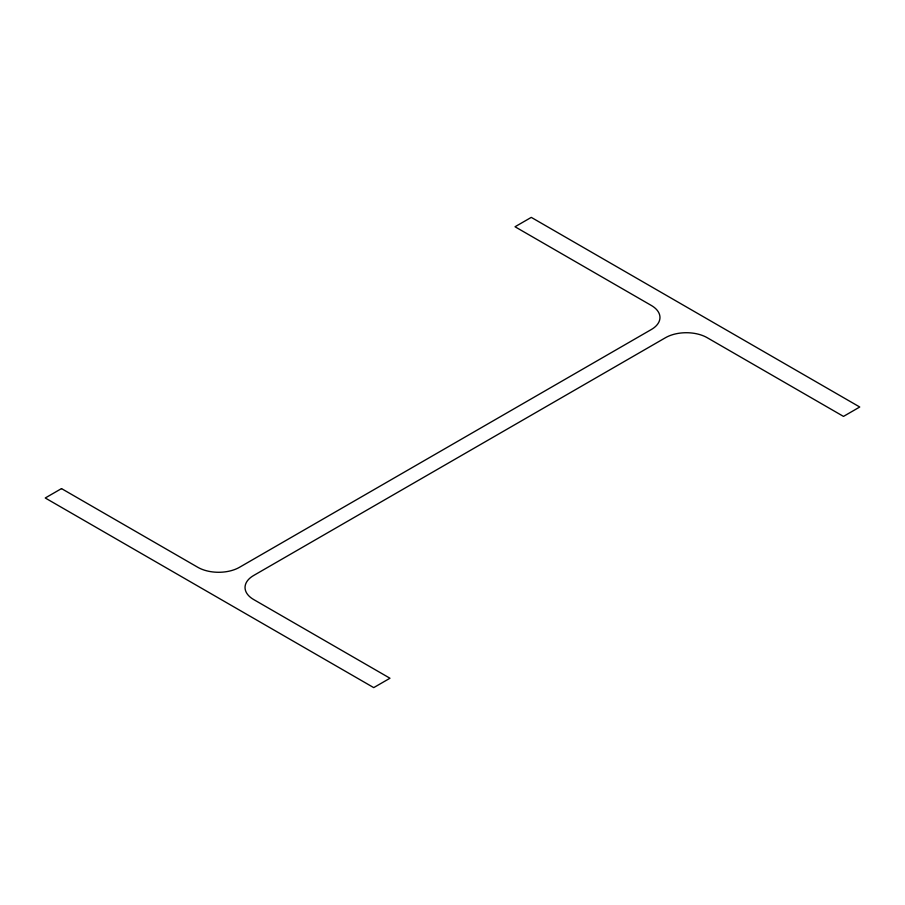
<?xml version="1.0" encoding="UTF-8"?>
<svg xmlns="http://www.w3.org/2000/svg" width="905" height="905" viewBox="0 0 905 905"><rect width="100%" height="100%" fill="white"/><g stroke="black" fill="none" stroke-linecap="round" stroke-linejoin="round"><path stroke-width="1.36" d="M61.506 488.598L45.25 497.988L373.72 687.619L389.976 678.241L253.672 599.54A29.48 17.014 0 0 1 253.672 575.478L665.503 337.701A29.48 17.014 0 0 1 707.19 337.701L843.494 416.402L859.75 407.012L531.28 217.381L515.024 226.759L651.329 305.46A29.48 17.014 0 0 1 651.329 329.522L239.497 567.299A29.48 17.014 0 0 1 197.81 567.299L61.506 488.598"/></g></svg>
